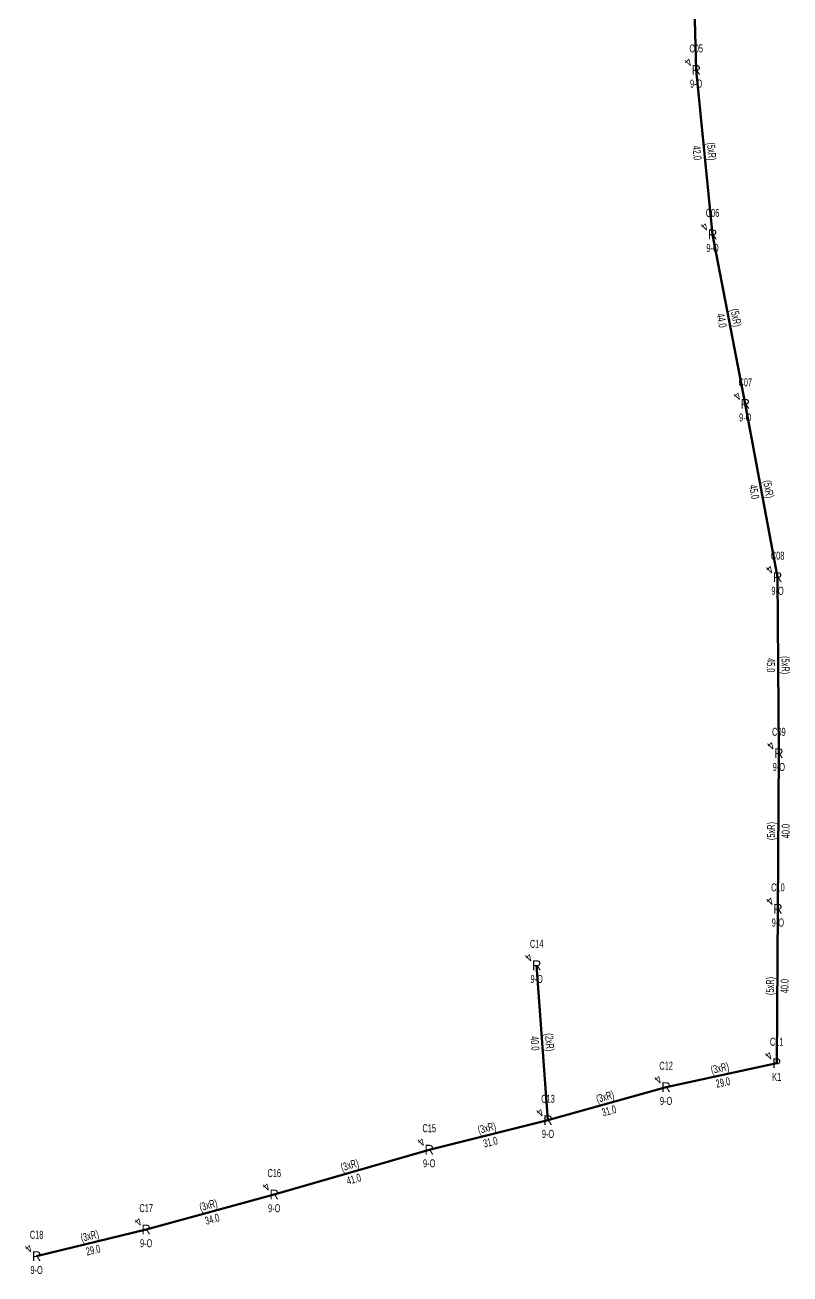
# Model space of a CAD drawing. Header units: millimetres. Extents: x 575398 to 593980, y 4181204 to 4193824.
# Drawn here: x 579369.2 to 579565, y 4186541.5 to 4186861.4 of the extents above; entities that cross this region are included whole.
import ezdxf
from ezdxf.enums import TextEntityAlignment as Align

# ---------------------------------------------------------------- set-up
doc = ezdxf.new("R2010")
doc.units = ezdxf.units.MM
doc.layers.add('DIREK_AG_MEVCUT', color=120, linetype='Continuous', lineweight=25)
doc.layers.add('HAT_AG_HAVAI_MEVCUT', color=126, linetype='Continuous', lineweight=50)
doc.styles.add('Direk', font='B_CAD')
doc.styles.get("Standard").update_dxf_attribs({"font": 'Arial'})

msp = doc.modelspace()

# ---------------------------------------------------------------- linework, layer by layer
at = {"layer": 'HAT_AG_HAVAI_MEVCUT'}
for p, q in [((579541.03, 4186849.93), (579540.01, 4186885.33)), ((579541.03, 4186849.93), (579545.22, 4186807.81)), ((579545.22, 4186807.81), (579553.59, 4186764.41)), ((579561.87, 4186720), (579553.59, 4186764.41)), ((579562.19, 4186674.88), (579561.87, 4186720)), ((579562.19, 4186674.88), (579561.95, 4186635.03)), ((579561.95, 4186635.03), (579561.64, 4186595.48)), ((579503.09, 4186580.88), (579500.19, 4186620.57)), ((579533.33, 4186589.34), (579561.64, 4186595.48)), ((579503.09, 4186580.88), (579533.33, 4186589.34)), ((579503.09, 4186580.88), (579472.68, 4186573.34)), ((579433.01, 4186561.84), (579472.68, 4186573.34)), ((579433.01, 4186561.84), (579400.22, 4186552.87)), ((579400.22, 4186552.87), (579372.17, 4186546.04))]:
    msp.add_line(p, q, dxfattribs=at)

# ---------------------------------------------------------------- texts
at = {"layer": 'DIREK_AG_MEVCUT', "width": 0.53}
for s, p in [('C05', (579541.03, 4186855.43)), ('9-O', (579541.03, 4186846.43)), ('C06', (579545.22, 4186813.31)), ('9-O', (579545.22, 4186804.31)), ('C07', (579553.59, 4186769.91)), ('9-O', (579553.59, 4186760.91)), ('C08', (579561.87, 4186725.5)), ('9-O', (579561.87, 4186716.5)), ('C09', (579562.19, 4186680.38)), ('9-O', (579562.19, 4186671.38)), ('C10', (579561.95, 4186640.53)), ('9-O', (579561.95, 4186631.53)), ('C14', (579500.19, 4186626.07)), ('9-O', (579500.19, 4186617.07)), ('C11', (579561.64, 4186600.98)), ('C12', (579533.33, 4186594.84)), ('K1', (579561.64, 4186591.98)), ('C13', (579503.09, 4186586.38)), ('9-O', (579533.33, 4186585.84)), ('C15', (579472.68, 4186578.84)), ('9-O', (579503.09, 4186577.38)), ('9-O', (579472.68, 4186569.84)), ('C16', (579433.01, 4186567.34)), ('C17', (579400.22, 4186558.37)), ('9-O', (579433.01, 4186558.34)), ('C18', (579372.17, 4186551.54)), ('9-O', (579400.22, 4186549.37)), ('9-O', (579372.17, 4186542.54))]:
    msp.add_text(s, height=2.05, dxfattribs=at).set_placement(p, align=Align.MIDDLE_CENTER)
at = {"layer": 'DIREK_AG_MEVCUT', "color": 32, "style": 'Direk'}
for p in [(579539.050101, 4186851.909899), (579543.240101, 4186809.789899), (579551.610101, 4186766.389899), (579559.890101, 4186721.979899), (579560.210101, 4186676.859899), (579559.970101, 4186637.009899), (579498.210101, 4186622.549899), (579559.660101, 4186597.459899), (579531.350101, 4186591.319899), (579501.110101, 4186582.859899), (579470.700101, 4186575.319899), (579431.030101, 4186563.819899), (579398.240101, 4186554.849899), (579370.190101, 4186548.019899)]:
    msp.add_text('4', height=2, rotation=225.000001, dxfattribs=at).set_placement(p, align=Align.MIDDLE_CENTER)
at = {"layer": 'DIREK_AG_MEVCUT', "style": 'Direk'}
for s, p in [('R', (579541.03, 4186849.93)), ('R', (579545.22, 4186807.81)), ('R', (579553.59, 4186764.41)), ('R', (579561.87, 4186720)), ('R', (579562.19, 4186674.88)), ('R', (579561.95, 4186635.03)), ('R', (579500.19, 4186620.57)), ('P', (579561.64, 4186595.48)), ('R', (579533.33, 4186589.34)), ('R', (579503.09, 4186580.88)), ('R', (579472.68, 4186573.34)), ('R', (579433.01, 4186561.84)), ('R', (579400.22, 4186552.87)), ('R', (579372.17, 4186546.04))]:
    msp.add_text(s, height=2.5, dxfattribs=at).set_placement(p, align=Align.MIDDLE_CENTER)
at = {"layer": 'HAT_AG_HAVAI_MEVCUT', "lineweight": 30, "width": 0.53}
for s, rotation, p in [('42.0', 275.680961, (579542.279175, 4186828.785859, 289772.61)), ('44.0', 280.915882, (579548.57038, 4186785.949038, 289776.795)), ('45.0', 280.561222, (579556.894399, 4186742.049207, 289776.795)), ('45.0', 270.406346, (579561.180021, 4186697.433972, 289780.935)), ('40.0', 449.654935, (579562.919985, 4186654.949881, 289780.975)), ('40.0', 449.550915, (579562.644974, 4186615.248338, 289780.82)), ('40.0', 274.178962, (579500.79226, 4186600.663059, 289750.095)), ('29.0', 12.237043, (579547.665163, 4186591.579313, 289780.82)), ('31.0', 15.629596, (579518.439005, 4186584.29143, 289766.665)), ('31.0', 373.92536, (579488.089559, 4186576.284981, 289736.34)), ('41.0', 16.16643, (579453.081664, 4186566.773612, 289736.34)), ('34.0', 375.299465, (579416.839284, 4186556.535124, 289700.11)), ('29.0', 373.684858, (579386.396094, 4186548.62913, 289686.085))]:
    msp.add_text(s, height=2.05, rotation=rotation, dxfattribs=at).set_placement(p, align=Align.TOP_CENTER)
for s, rotation, p in [('(5xR)', 275.680961, (579543.970825, 4186828.954141, 289772.61)), ('(5xR)', 280.915882, (579550.23962, 4186786.270962, 289776.795)), ('(5xR)', 280.561222, (579558.565601, 4186742.360793, 289776.795)), ('(5xR)', 270.406346, (579562.879979, 4186697.446028, 289780.935)), ('(5xR)', 449.654935, (579561.220015, 4186654.960119, 289780.975)), ('(5xR)', 449.550915, (579560.945026, 4186615.261662, 289780.82)), ('(2xR)', 274.178962, (579502.48774, 4186600.786941, 289750.095)), ('(3xR)', 12.237043, (579547.304837, 4186593.240687, 289780.82)), ('(3xR)', 15.629596, (579517.980995, 4186585.92857, 289766.665)), ('(3xR)', 373.92536, (579487.680441, 4186577.935019, 289736.34)), ('(3xR)', 16.16643, (579452.608336, 4186568.406388, 289736.34)), ('(3xR)', 375.299465, (579416.390716, 4186558.174876, 289700.11)), ('(3xR)', 373.684858, (579385.993906, 4186550.28087, 289686.085))]:
    msp.add_text(s, height=2.05, rotation=rotation, dxfattribs=at).set_placement(p, align=Align.CENTER)

doc.saveas('drawing.dxf')
